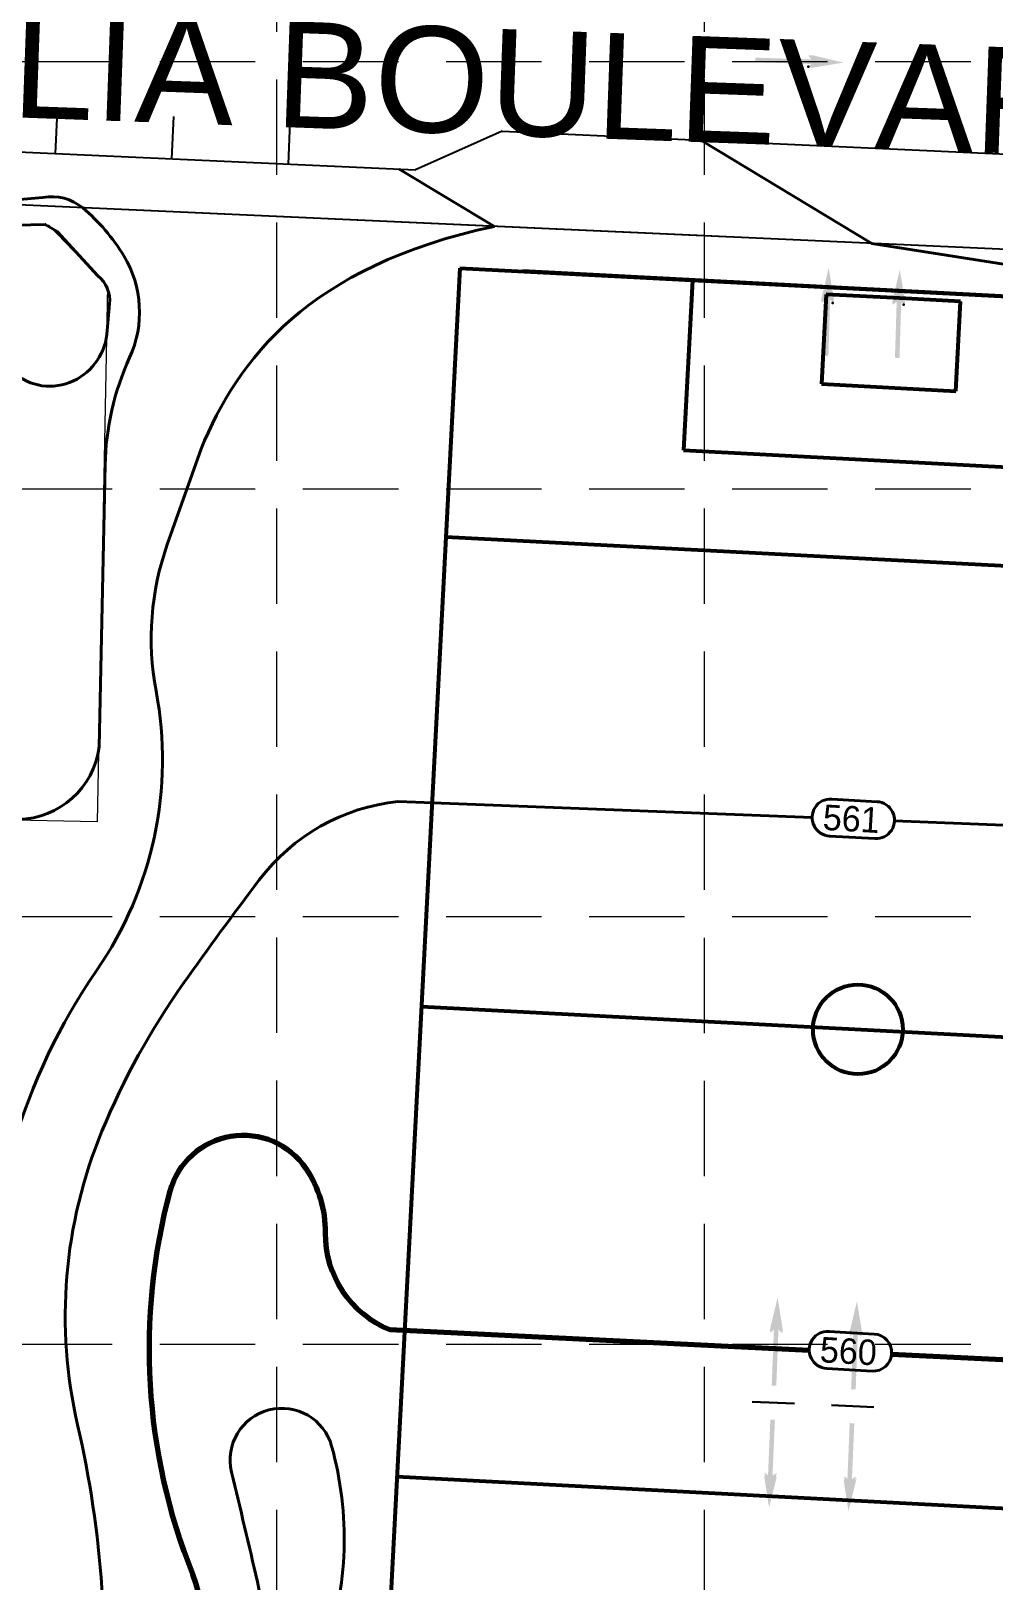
# Model space of a CAD drawing. Header units: feet. Extents: x 10084 to 13321, y 3329 to 8503.
# Drawn here: x 11494.9 to 11676.6, y 5064.4 to 5356.9 of the extents above; entities that cross this region are included whole.
import ezdxf
from ezdxf.enums import TextEntityAlignment as Align

# ---------------------------------------------------------------- set-up
doc = ezdxf.new("R2010")
doc.units = ezdxf.units.FT
doc.header["$LTSCALE"] = 40
doc.header["$MEASUREMENT"] = 0
for name, pattern in [('( Dashdot )', [1.001, 0.5, -0.25, 0.001, -0.25]), ('DASHED', [0.75, 0.5, -0.25]), ('HIDDEN', [0.375, 0.25, -0.125])]:
    doc.linetypes.add(name, pattern=pattern)
for name, color, linetype in [('CURB', 4, 'Continuous'), ('flow arrow', 4, 'Continuous'), ('GRID', 254, 'DASHED'), ('Level 1', 7, 'Continuous'), ('Level 8', 7, 'Continuous'), ('NAME', 6, 'Continuous'), ('ROW', 3, '( Dashdot )')]:
    doc.layers.add(name, color=color, linetype=linetype)
doc.styles.get("Standard").update_dxf_attribs({"font": 'ARIAL.TTF'})
doc.styles.add('Style-CHAR_FAST_FONT', font='CHAR_FAST_FONT.shx')

msp = doc.modelspace()

# ---------------------------------------------------------------- hatches: boundary and pattern name
at = {"layer": 'flow arrow', "linetype": 'Continuous', "lineweight": 30}
h = msp.add_hatch(color=7, dxfattribs=at)
edge = h.paths.add_edge_path()
edge.add_line((11641.65, 5352.18), (11642.18, 5351.56))
edge.add_line((11642.18, 5351.56), (11631.6, 5351.89))
edge.add_line((11631.6, 5351.89), (11631.57, 5351.04))
edge.add_line((11631.57, 5351.04), (11642.15, 5350.7))
edge.add_line((11642.15, 5350.7), (11641.6, 5350.21))
edge.add_line((11641.6, 5350.21), (11641.59, 5350.21))
edge.add_ellipse((11642.13, 5350.15), major_axis=(-0.56, 0.018), ratio=0.285714, start_angle=342.8173, end_angle=484.7269)
edge.add_line((11642.44, 5350.01), (11642.44, 5350.01))
edge.add_line((11642.44, 5350.01), (11648.21, 5350.96))
edge.add_line((11648.21, 5350.96), (11642.52, 5352.32))
edge.add_line((11642.52, 5352.32), (11642.52, 5352.32))
edge.add_ellipse((11642.19, 5352.2), major_axis=(-0.56, 0.018), ratio=0.285714, start_angle=234.1685, end_angle=374.4967)
edge.add_line((11641.65, 5352.18), (11641.65, 5352.18))
edge.add_line((11641.65, 5352.18), (11641.65, 5352.18))
h = msp.add_hatch(color=7, dxfattribs=at)
edge = h.paths.add_edge_path()
edge.add_line((11644.23, 5305.66), (11644.85, 5306.18))
edge.add_line((11644.85, 5306.18), (11644.53, 5295.61))
edge.add_line((11644.53, 5295.61), (11645.39, 5295.58))
edge.add_line((11645.39, 5295.58), (11645.71, 5306.16))
edge.add_line((11645.71, 5306.16), (11646.2, 5305.61))
edge.add_line((11646.2, 5305.61), (11646.2, 5305.61))
edge.add_ellipse((11646.26, 5306.14), major_axis=(-0.017, -0.56), ratio=0.285714, start_angle=342.8173, end_angle=484.7269)
edge.add_line((11646.4, 5306.45), (11646.4, 5306.45))
edge.add_line((11646.4, 5306.45), (11645.44, 5312.22))
edge.add_line((11645.44, 5312.22), (11644.09, 5306.53))
edge.add_line((11644.09, 5306.53), (11644.09, 5306.53))
edge.add_ellipse((11644.21, 5306.2), major_axis=(-0.017, -0.56), ratio=0.285714, start_angle=234.1685, end_angle=374.4967)
edge.add_line((11644.23, 5305.65), (11644.23, 5305.66))
edge.add_line((11644.23, 5305.66), (11644.23, 5305.66))
h = msp.add_hatch(color=7, dxfattribs=at)
edge = h.paths.add_edge_path()
edge.add_line((11657.64, 5305.29), (11658.27, 5305.82))
edge.add_line((11658.27, 5305.82), (11657.94, 5295.24))
edge.add_line((11657.94, 5295.24), (11658.8, 5295.22))
edge.add_line((11658.8, 5295.22), (11659.13, 5305.79))
edge.add_line((11659.13, 5305.79), (11659.61, 5305.24))
edge.add_line((11659.61, 5305.24), (11659.61, 5305.24))
edge.add_ellipse((11659.67, 5305.78), major_axis=(-0.017, -0.56), ratio=0.285714, start_angle=342.8173, end_angle=484.7269)
edge.add_line((11659.82, 5306.09), (11659.82, 5306.09))
edge.add_line((11659.82, 5306.09), (11658.86, 5311.85))
edge.add_line((11658.86, 5311.85), (11657.5, 5306.16))
edge.add_line((11657.5, 5306.16), (11657.5, 5306.17))
edge.add_ellipse((11657.62, 5305.83), major_axis=(-0.017, -0.56), ratio=0.285714, start_angle=234.1685, end_angle=374.4967)
edge.add_line((11657.64, 5305.29), (11657.64, 5305.29))
edge.add_line((11657.64, 5305.29), (11657.64, 5305.29))
h = msp.add_hatch(color=7, dxfattribs=at)
edge = h.paths.add_edge_path()
edge.add_line((11634.58, 5111.29), (11635.1, 5111.81))
edge.add_line((11635.1, 5111.81), (11634.69, 5101.24))
edge.add_line((11634.69, 5101.24), (11635.55, 5101.2))
edge.add_line((11635.55, 5101.2), (11635.96, 5111.78))
edge.add_line((11635.96, 5111.78), (11636.54, 5111.21))
edge.add_line((11636.54, 5111.21), (11636.54, 5111.2))
edge.add_ellipse((11636.6, 5111.74), major_axis=(-0.022, -0.56), ratio=0.285714, start_angle=345.5033, end_angle=485.8315)
edge.add_line((11636.75, 5112.07), (11636.74, 5112.07))
edge.add_line((11636.74, 5112.07), (11635.79, 5117.84))
edge.add_line((11635.79, 5117.84), (11634.43, 5112.15))
edge.add_line((11634.43, 5112.15), (11634.43, 5112.15))
edge.add_ellipse((11634.55, 5111.83), major_axis=(-0.022, -0.56), ratio=0.285714, start_angle=235.2731, end_angle=377.1827)
edge.add_line((11634.58, 5111.29), (11634.58, 5111.29))
edge.add_line((11634.58, 5111.29), (11634.58, 5111.29))
edge.add_line((11634.58, 5111.29), (11634.58, 5111.29))
h = msp.add_hatch(color=7, dxfattribs=at)
edge = h.paths.add_edge_path()
edge.add_line((11649.56, 5110.61), (11650.08, 5111.13))
edge.add_line((11650.08, 5111.13), (11649.67, 5100.56))
edge.add_line((11649.67, 5100.56), (11650.53, 5100.52))
edge.add_line((11650.53, 5100.52), (11650.94, 5111.1))
edge.add_line((11650.94, 5111.1), (11651.53, 5110.53))
edge.add_line((11651.53, 5110.53), (11651.53, 5110.52))
edge.add_ellipse((11651.59, 5111.06), major_axis=(-0.022, -0.56), ratio=0.285714, start_angle=345.5033, end_angle=485.8315)
edge.add_line((11651.73, 5111.39), (11651.73, 5111.39))
edge.add_line((11651.73, 5111.39), (11650.77, 5117.16))
edge.add_line((11650.77, 5117.16), (11649.41, 5111.47))
edge.add_line((11649.41, 5111.47), (11649.42, 5111.47))
edge.add_ellipse((11649.53, 5111.15), major_axis=(-0.022, -0.56), ratio=0.285714, start_angle=235.2731, end_angle=377.1827)
edge.add_line((11649.56, 5110.61), (11649.56, 5110.61))
edge.add_line((11649.56, 5110.61), (11649.56, 5110.61))
edge.add_line((11649.56, 5110.61), (11649.56, 5110.61))
h = msp.add_hatch(color=7, dxfattribs=at)
edge = h.paths.add_edge_path()
edge.add_line((11633.51, 5084.83), (11633.99, 5084.27))
edge.add_line((11633.99, 5084.27), (11634.43, 5094.84))
edge.add_line((11634.43, 5094.84), (11635.29, 5094.81))
edge.add_line((11635.29, 5094.81), (11634.84, 5084.23))
edge.add_line((11634.84, 5084.23), (11635.47, 5084.76))
edge.add_line((11635.47, 5084.76), (11635.48, 5084.76))
edge.add_ellipse((11635.49, 5084.21), major_axis=(0.023, 0.56), ratio=0.285714, start_angle=-125.8315, end_angle=14.4967, ccw=False)
edge.add_line((11635.61, 5083.88), (11635.61, 5083.88))
edge.add_line((11635.61, 5083.88), (11634.19, 5078.21))
edge.add_line((11634.19, 5078.21), (11633.29, 5083.98))
edge.add_line((11633.29, 5083.98), (11633.29, 5083.98))
edge.add_ellipse((11633.44, 5084.29), major_axis=(0.023, 0.56), ratio=0.285714, start_angle=-17.1827, end_angle=124.7269, ccw=False)
edge.add_line((11633.51, 5084.83), (11633.51, 5084.83))
edge.add_line((11633.51, 5084.83), (11633.51, 5084.83))
edge.add_line((11633.51, 5084.83), (11633.51, 5084.83))
h = msp.add_hatch(color=7, dxfattribs=at)
edge = h.paths.add_edge_path()
edge.add_line((11648.49, 5084.15), (11648.97, 5083.59))
edge.add_line((11648.97, 5083.59), (11649.41, 5094.16))
edge.add_line((11649.41, 5094.16), (11650.27, 5094.13))
edge.add_line((11650.27, 5094.13), (11649.83, 5083.55))
edge.add_line((11649.83, 5083.55), (11650.46, 5084.08))
edge.add_line((11650.46, 5084.08), (11650.46, 5084.08))
edge.add_ellipse((11650.48, 5083.53), major_axis=(0.023, 0.56), ratio=0.285714, start_angle=-125.8315, end_angle=14.4967, ccw=False)
edge.add_line((11650.59, 5083.2), (11650.59, 5083.2))
edge.add_line((11650.59, 5083.2), (11649.17, 5077.53))
edge.add_line((11649.17, 5077.53), (11648.28, 5083.3))
edge.add_line((11648.28, 5083.3), (11648.28, 5083.3))
edge.add_ellipse((11648.42, 5083.61), major_axis=(0.023, 0.56), ratio=0.285714, start_angle=-17.1827, end_angle=124.7269, ccw=False)
edge.add_line((11648.49, 5084.15), (11648.49, 5084.15))
edge.add_line((11648.49, 5084.15), (11648.49, 5084.15))
edge.add_line((11648.49, 5084.15), (11648.49, 5084.15))

# ---------------------------------------------------------------- linework, layer by layer
at = {"layer": 'CURB', "color": 7}
for p, q in [((11499.53, 5333.8), (11499.9, 5341.8)), ((11521.51, 5332.81), (11521.87, 5340.8)), ((11543.49, 5331.81), (11543.85, 5339.8)), ((11387.65, 5338.88), (11567.46, 5330.72)), ((11583.81, 5337.99), (11567.46, 5330.72)), ((11583.81, 5337.99), (11795.63, 5328.38))]:
    msp.add_line(p, q, dxfattribs=at)
at = {"layer": 'flow arrow', "color": 7, "linetype": 'Continuous', "lineweight": 30}
for p, q in [((11638.98, 5097.84), (11630.99, 5098.2)), ((11653.97, 5097.16), (11645.97, 5097.52))]:
    msp.add_line(p, q, dxfattribs=at)
for p in [(11641.6, 5350.21), (11646.2, 5305.61), (11659.61, 5305.24)]:
    msp.add_point(p, dxfattribs=at)
at = {"layer": 'GRID', "color": 252, "linetype": 'HIDDEN', "lineweight": 0, "ltscale": 1.8}
for p, q in [((11541.3, 3736.8), (11541.3, 8418.16)), ((11622.01, 3736.79), (11622.01, 8418.16)), ((10169.24, 5351.19), (13236.21, 5351.19)), ((10169.24, 5270.48), (13236.21, 5270.48)), ((10169.24, 5189.77), (13236.21, 5189.77)), ((10169.24, 5109.06), (13236.21, 5109.06))]:
    msp.add_line(p, q, dxfattribs=at)
at = {"layer": 'Level 1', "color": 35, "linetype": 'Continuous', "lineweight": 40}
for p, q in [((11653.58, 5316.81), (11621.3, 5336.29)), ((11582.35, 5320.04), (11564.41, 5330.86)), ((11653.58, 5316.81), (11765.93, 5299.19))]:
    msp.add_line(p, q, dxfattribs=at)
at = {"layer": 'Level 1', "color": 35, "linetype": 'Continuous', "lineweight": 40, "flags": 128}
for points in [[(11422.09, 5223.58, 0.242083), (11492.55, 5208.09, 0.368046), (11507.79, 5221.78), (11507.79, 5221.78), (11508.9, 5275.01), (11508.9, 5275.01, -0.102283), (11513.53, 5295.29, 0.247874), (11512.43, 5314.48, 0.082025), (11504.7, 5323.52, 0.225532), (11497.17, 5325.5), (11497.17, 5325.5), (11483.92, 5324.39), (11483.92, 5324.39, 0.011787), (11459.2, 5321.75), (11459.2, 5321.75, -0.057821), (11444.19, 5321.53), (11444.19, 5321.53), (11413.95, 5322.19), (11413.95, 5322.19, 0.407616), (11396.51, 5305.87, 0.244348), (11411.15, 5234.62)], [(11491.55, 5292.53, 0.303337), (11502.92, 5290.88, 0.272457), (11509.32, 5300.37), (11509.76, 5305.44), (11509.76, 5305.44, 0.245757), (11507.55, 5310.73), (11507.55, 5310.73), (11499.83, 5319.11), (11497.62, 5320.43), (11489.45, 5320.21), (11489.45, 5320.21, 0.390066), (11481.5, 5312.49, 0.051935), (11481.73, 5307.86), (11481.73, 5307.86, 0.043135), (11482.49, 5304.69)], [(11527.02, 5278.07), (11520.64, 5260.02), (11520.64, 5260.02, 0.132139), (11518.51, 5232.4), (11518.51, 5232.4, -0.200054), (11507.33, 5179.65, 0.16204), (11487.12, 5110.07, -0.509416), (11459.48, 5088.3), (11459.48, 5088.3, -0.157082), (11345.72, 5163.93)], [(11449.05, 5047.65), (11463.79, 5036.86), (11463.79, 5036.86, 0.61731), (11508.28, 5063.07), (11508.28, 5063.07, 0.039827), (11503.71, 5093.83), (11503.71, 5093.83, -0.15593), (11508.3, 5149.27), (11508.3, 5149.27, -0.056182), (11523.7, 5177.18), (11523.7, 5177.18, -0.007976), (11537.99, 5196.69), (11537.99, 5196.69, -0.207178), (11564.22, 5211.5), (11564.22, 5211.5), (11642.31, 5208.45)], [(11654.16, 5204.48), (11645.6, 5204.97), (11645.6, 5204.97), (11645.6, 5204.97, -1), (11646.01, 5211.96), (11646.01, 5211.96), (11646.01, 5211.96), (11654.57, 5211.46), (11654.57, 5211.46, -1), (11654.16, 5204.48)], [(11657.86, 5207.84), (11724.48, 5205.23), (11724.48, 5205.23, -0.51028), (11748.5, 5169.22, 0.145509), (11746.22, 5135.04, -0.101318), (11748.5, 5023.15), (11748.5, 5023.15, -0.368931), (11694.29, 4979.09), (11694.29, 4979.09, 0.309597), (11607.59, 4921.47)], [(11653.62, 5103.99), (11645.06, 5104.49), (11645.06, 5104.49), (11645.06, 5104.49, -1), (11645.47, 5111.48), (11645.47, 5111.48), (11645.46, 5111.48), (11654.02, 5110.98), (11654.02, 5110.98, -1), (11653.62, 5103.99)], [(11600.01, 5024.6), (11567.49, 5025.9), (11567.49, 5025.9, -0.502407), (11550.43, 5050.85), (11550.43, 5050.85, 0.151209), (11551.65, 5089.79), (11551.65, 5089.79, 0.983538), (11532.76, 5084.92), (11532.76, 5084.92, -0.00216), (11537.64, 5064.23), (11537.64, 5064.23, -0.37626), (11514.59, 5021.31)]]:
    msp.add_lwpolyline(points, format="xyb", dxfattribs=at)
at = {"layer": 'Level 1', "color": 35, "linetype": 'Continuous', "lineweight": 70, "flags": 128}
for points in [[(11496.04, 5025.81, 0.55752), (11525.45, 5065.56), (11525.45, 5065.56, -0.162099), (11521.19, 5137.97), (11521.19, 5137.97, -0.643271), (11546.78, 5142.23, -0.151501), (11550.43, 5130.06, 0.307956), (11562.61, 5111.81), (11562.61, 5111.81), (11641.76, 5107.96)], [(11657.31, 5107.2), (11725.26, 5103.9), (11725.26, 5103.9, -0.315857), (11736.22, 5095.38, -0.102996), (11740.48, 5049.75), (11740.48, 5049.75, 0.007365), (11738.05, 5024.8), (11738.05, 5024.8, -0.345721), (11713.04, 4997.87), (11713.04, 4997.87, -0.042132), (11679.54, 4995.43), (11679.54, 4995.43, 0.374544), (11603.77, 4930.96)]]:
    msp.add_lwpolyline(points, format="xyb", dxfattribs=at)
at = {"layer": 'Level 1', "color": 35, "linetype": 'Continuous', "lineweight": 40}
msp.add_open_spline([(11527.02, 5278.07), (11533.9, 5294.88), (11547.21, 5312.57), (11582.35, 5320.04)], degree=3, dxfattribs=at)
at = {"layer": 'Level 8', "color": 7, "linetype": 'Continuous', "lineweight": 0}
for p, q in [((11396.61, 5322.19), (11498.26, 5320.25)), ((11498.26, 5320.25), (11509.35, 5308.74)), ((11509.35, 5308.74), (11507.43, 5207.68)), ((11507.43, 5207.68), (11447.55, 5208.88))]:
    msp.add_line(p, q, dxfattribs=at)
at = {"layer": 'Level 8', "color": 7, "linetype": 'Continuous', "lineweight": 53, "extrusion": (0, 0, -1)}
for p, q in [((11575.86, 5312.18), (11561.3, 5033.38)), ((11573.21, 5261.48), (11737.96, 5252.88)), ((11568.58, 5172.78), (11733.33, 5164.18)), ((11563.95, 5084.09), (11728.69, 5075.48))]:
    msp.add_line(p, q, dxfattribs=at)
at = {"layer": 'Level 8', "color": 7, "linetype": 'Continuous', "lineweight": 53}
for p, q in [((11575.86, 5312.18), (11740.61, 5303.58)), ((11740.61, 5303.58), (11587.71, 5311.57)), ((11619.75, 5309.89), (11618.07, 5277.79)), ((11644.98, 5307.19), (11644.1, 5290.3)), ((11657.65, 5306.53), (11644.98, 5307.19)), ((11670.32, 5305.87), (11657.65, 5306.53)), ((11669.44, 5288.97), (11670.32, 5305.87)), ((11644.1, 5290.3), (11669.44, 5288.97)), ((11618.07, 5277.79), (11694.11, 5273.82))]:
    msp.add_line(p, q, dxfattribs=at)
msp.add_circle((11650.95, 5168.48), 8.46, dxfattribs=at)
at = {"layer": 'ROW', "color": 7, "linetype": 'Continuous'}
for p in [(11759.22, 5312.02), (11627.44, 5317.99)]:
    msp.add_line(p, (11093.39, 5342.21), dxfattribs=at)

# ---------------------------------------------------------------- texts
at = {"layer": 'Level 1', "color": 35, "linetype": 'Continuous', "lineweight": 40, "style": 'Style-CHAR_FAST_FONT'}
for s, rotation, p in [('561', 356.6599, (11644.51, 5210.95)), ('560', 356.6689, (11643.96, 5110.46))]:
    msp.add_text(s, height=4.8, rotation=rotation, dxfattribs=at).set_placement(p, align=Align.TOP_LEFT)
at = {"layer": 'NAME', "color": 7}
msp.add_text('MAGNOLIA BOULEVARD', height=20, rotation=357.9259, dxfattribs=at).set_placement((11385.94, 5354.47), align=Align.MIDDLE_LEFT)

doc.saveas('drawing.dxf')
